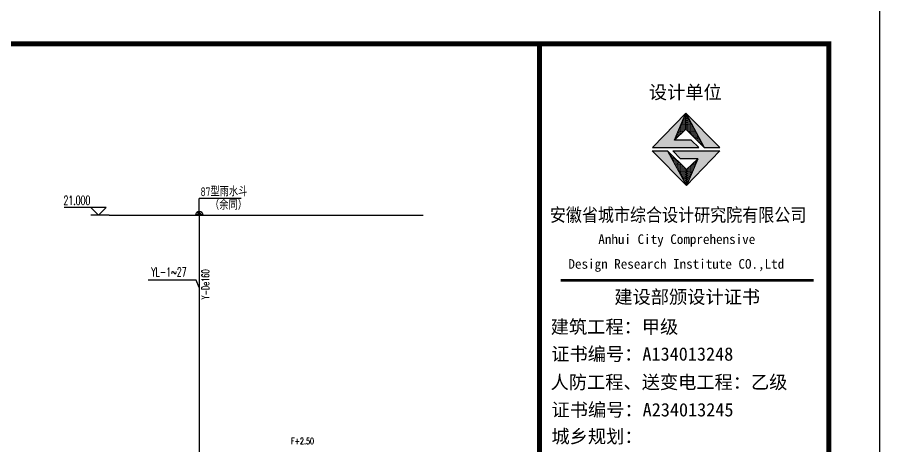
# Model space of a CAD drawing. Extents: x 1680110 to 4798266, y 269661 to 1249705.
# Drawn here: x 2446259 to 2480218, y 623401 to 640282 of the extents above; entities that cross this region are included whole.
import ezdxf

# ---------------------------------------------------------------- set-up
doc = ezdxf.new("R2010")
doc.units = 0
doc.header["$LTSCALE"] = 1000
doc.header["$MEASUREMENT"] = 0
for name, color, linetype in [('A-YS', 3, 'Continuous'), ('A_DE_DETAIL_3', 144, 'Continuous'), ('DIM_ELEV', 3, 'Continuous'), ('DIM_污水', 3, 'Continuous'), ('DIM_雨水', 3, 'Continuous'), ('PIPE-雨水', 4, 'Continuous'), ('PUB_TEXT', 7, 'Continuous'), ('PUB_TITLE', 4, 'Continuous'), ('TEXT_给水', 7, 'Continuous'), ('图框', 4, 'Continuous'), ('雨水管', 6, 'Continuous')]:
    doc.layers.add(name, color=color, linetype=linetype)
doc.styles.add('_CTXT', font='tssdeng.shx', dxfattribs={"width": 0.8, "bigfont": '11111tssdchn.shx'})
doc.styles.add('_TCH_DIM', font='SIMPLEX', dxfattribs={"bigfont": 'GBCBIG'})
doc.styles.add('_TWT_DIM_ELE', font='SIMPLEX', dxfattribs={"width": 0.8, "height": 3.5, "bigfont": 'HZTXT'})
doc.styles.add('_TWT_PIPETEXT', font='SIMPLEX', dxfattribs={"width": 0.8, "height": 3.5, "bigfont": 'HZTXT'})
doc.styles.add('_TWT_SERIAL', font='COMPLEX', dxfattribs={"width": 0.8, "height": 3.5, "bigfont": 'HZTXT'})
doc.styles.add('黑体', font='simhei.ttf')

# ---------------------------------------------------------------- blocks, each defined once
blk = doc.blocks.new('$ATTACHMENT$00000244')
at = {"layer": '雨水管', "linetype": 'Continuous'}
for p, q in [((129, 0), (-129, 0)), ((-91, -91), (0, 0)), ((0, -129), (0, 0)), ((91, -91), (0, 0))]:
    blk.add_line(p, q, dxfattribs=at)
blk.add_arc((0, 0), 129, 180, 0, dxfattribs=at)

msp = doc.modelspace()

# ---------------------------------------------------------------- hatches: boundary and pattern name
for points in [[(2472131.1, 635444.1), (2472586.4, 636500.2), (2471273.6, 635151), (2473101.5, 635151), (2472798.2, 635444.1)], [(2473303.6, 635145.4), (2473922.5, 635145.4), (2472586.4, 636500.2)]]:
    msp.add_hatch(color=1).paths.add_polyline_path(points)
at = {"layer": 'A_DE_DETAIL_3'}
for points in [[(2471865.6, 635015.2), (2471258.7, 635015.2), (2472604.1, 633648.6)], [(2472074.9, 635019.3), (2472373.3, 634706), (2473049.4, 634706), (2472604.1, 633648.6), (2473923.4, 635019.3)]]:
    msp.add_hatch(color=1, dxfattribs=at).paths.add_polyline_path(points)
at = {"layer": 'PUB_TEXT'}
h = msp.add_hatch(dxfattribs=at)
h.set_pattern_fill('DOTS', color=256, scale=600, style=0)
h.set_pattern_definition([(0, (-2086139.262, 2358599.886), (18.75, 37.50000002), [0, -37.50000002])])
h.paths.add_polyline_path([(2472604.1, 633648.6), (2472604.1, 634278.4), (2471865.6, 635015.2)])
h.paths.add_polyline_path([(2473049.4, 634706), (2472604.1, 634278.4), (2472604.1, 633648.6)])
h.paths.add_polyline_path([(2472586.4, 636500.2), (2472586.4, 635879.1), (2473303.6, 635145.4)])
h.paths.add_polyline_path([(2472586.4, 635879.1), (2472586.4, 636500.2), (2472131.1, 635444.1)])

# ---------------------------------------------------------------- linework, layer by layer
for p, q in [((2472131.1, 635444.1), (2472586.4, 636500.2)), ((2472586.4, 636500.2), (2473303.6, 635145.4)), ((2472604.1, 633648.6), (2471258.7, 635015.2)), ((2471258.7, 635015.2), (2471865.6, 635015.2)), ((2471258.7, 635015.2), (2471865.6, 635015.2)), ((2472604.1, 634278.4), (2471865.6, 635015.2)), ((2472074.9, 635019.3), (2473923.4, 635019.3)), ((2472373.3, 634706), (2472074.9, 635019.3)), ((2473049.4, 634706), (2472373.3, 634706)), ((2473923.4, 635019.3), (2472604.1, 633648.6)), ((2472604.1, 634278.4), (2473049.4, 634706)), ((2473049.4, 634706), (2472604.1, 633648.6)), ((2472604.1, 633648.6), (2472604.1, 634278.4)), ((2472604.1, 633648.6), (2472604.1, 634278.4))]:
    msp.add_line(p, q)
for points in [[(2472798.2, 635444.1), (2472131.1, 635444.1), (2472586.4, 635879.1), (2473303.6, 635145.4), (2473922.5, 635145.4), (2472586.4, 636500.2), (2471273.6, 635151), (2473101.5, 635151), (2472798.2, 635444.1)], [(2472586.4, 636500.2), (2472586.4, 635879.1)]]:
    msp.add_lwpolyline(points)
at = {"layer": 'A-YS'}
for p in [(2453428, 632498.9), (2455078.5, 633139.8)]:
    msp.add_line(p, (2453428, 633139.8), dxfattribs=at)
at = {"layer": 'A_DE_DETAIL_3', "color": 1}
for p, q in [((2472604.1, 633648.6), (2471258.7, 635015.2)), ((2471865.6, 635015.2), (2472604.1, 633648.6))]:
    msp.add_line(p, q, dxfattribs=at)
at = {"layer": 'DIM_ELEV'}
msp.add_line((2449871.7, 632489.2), (2462239.8, 632489.2), dxfattribs=at)
at = {"layer": 'DIM_污水'}
for p, q in [((2449759.3, 632789.2), (2448110, 632789.2)), ((2449459.3, 632489.2), (2449159.3, 632789.2)), ((2449459.3, 632489.2), (2449759.3, 632789.2)), ((2449871.7, 632489.2), (2449159.3, 632489.2))]:
    msp.add_line(p, q, dxfattribs=at)
at = {"layer": 'DIM_雨水'}
for p, q in [((2453309.7, 629931.1), (2451408.2, 629931.1)), ((2453428, 629641.2), (2453309.7, 629931.1))]:
    msp.add_line(p, q, dxfattribs=at)
at = {"layer": 'PIPE-雨水', "linetype": 'Continuous', "const_width": 50}
msp.add_lwpolyline([(2453428, 632498.9), (2453428, 619689.2)], dxfattribs=at)
at = {"layer": 'PUB_TITLE'}
msp.add_lwpolyline([(2361418.2, 557232.4), (2480218.2, 557232.4), (2480218.2, 641232.4), (2361418.2, 641232.4)], close=True, dxfattribs=at)
at = {"layer": 'PUB_TITLE', "const_width": 200}
msp.add_lwpolyline([(2366418.2, 559232.4), (2478218.2, 559232.4), (2478218.2, 639232.4), (2366418.2, 639232.4)], close=True, dxfattribs=at)
at = {"layer": '图框', "color": 4}
msp.add_line((2466818.2, 639232.4), (2466818.2, 559232.4), dxfattribs=at)
for points, const_width in [([(2466818.2, 639232.4), (2466818.2, 559232.4)], 197.2), ([(2467657.2, 629920.4), (2477617.2, 629920.4)], 99.6)]:
    msp.add_lwpolyline(points, dxfattribs=dict(at, const_width=const_width))
at = {"layer": '图框', "color": 4, "const_width": 197.2}
msp.add_lwpolyline([(2466818.2, 639232.4), (2478218.2, 639232.4), (2478218.2, 559232.4), (2466818.2, 559232.4)], close=True, dxfattribs=at)

# ---------------------------------------------------------------- block references
at = {"xscale": -1.092000007629395, "yscale": 1.092000003904104, "zscale": 1.092, "rotation": 180}
msp.add_blockref('$ATTACHMENT$00000244', (2453428, 632498.9), dxfattribs=at)

# ---------------------------------------------------------------- texts
at = {"layer": 'A-YS', "style": '_CTXT', "width": 0.8}
for s, p in [('87型雨水斗', (2453476.2, 633232.1)), ('（余同）', (2453848.4, 632703.7))]:
    msp.add_text(s, height=350, dxfattribs=at).set_placement(p)
at = {"layer": 'DIM_污水', "color": 7, "style": '_TWT_DIM_ELE', "width": 0.64}
msp.add_text('21.000', height=350, dxfattribs=at).set_placement((2448080, 632894.2))
at = {"layer": 'DIM_雨水', "color": 7, "style": '_TWT_SERIAL', "width": 0.64}
msp.add_text('YL-1~27', height=350, dxfattribs=at).set_placement((2451533.5, 630071.1))
at = {"layer": 'PUB_TEXT', "style": '_TCH_DIM', "width": 0.705882}
msp.add_text('F+2.50', height=250, dxfattribs=at).set_placement((2457036.9, 623460.3, 0))
at = {"layer": 'TEXT_给水', "style": '_TWT_PIPETEXT', "width": 0.64}
msp.add_text('Y-De160', height=300, rotation=90, dxfattribs=at).set_placement((2453819.4, 629173.7))
at = {"layer": '图框', "color": 4, "style": '黑体'}
for s, height, p in [('设计单位', 525.89, (2471125.9, 637065.7)), ('Anhui City Comprehensive ', 378.48, (2469137.9, 631349.4)), (' Design Research Institute CO.,Ltd', 378.48, (2467703.2, 630375.4)), ('建设部颁设计证书', 525.89, (2469768.2, 629003.1)), (' 建筑工程：甲级', 525.89, (2466905.6, 627824.6)), ('证书编号：A134013248', 525.888, (2467286.1, 626753)), ('人防工程、送变电工程：乙级', 525.888, (2467258.4, 625645.6)), ('证书编号：A234013245', 525.888, (2467295.6, 624557.2)), ('城乡规划：', 525.89, (2467291.8, 623506.6))]:
    msp.add_text(s, height=height, dxfattribs=at).set_placement(p)
at = {"layer": '图框', "color": 4, "style": '黑体', "width": 0.88}
msp.add_text('安徽省城市综合设计研究院有限公司', height=525.888, dxfattribs=at).set_placement((2467229.6, 632233.3))

doc.saveas('drawing.dxf')
